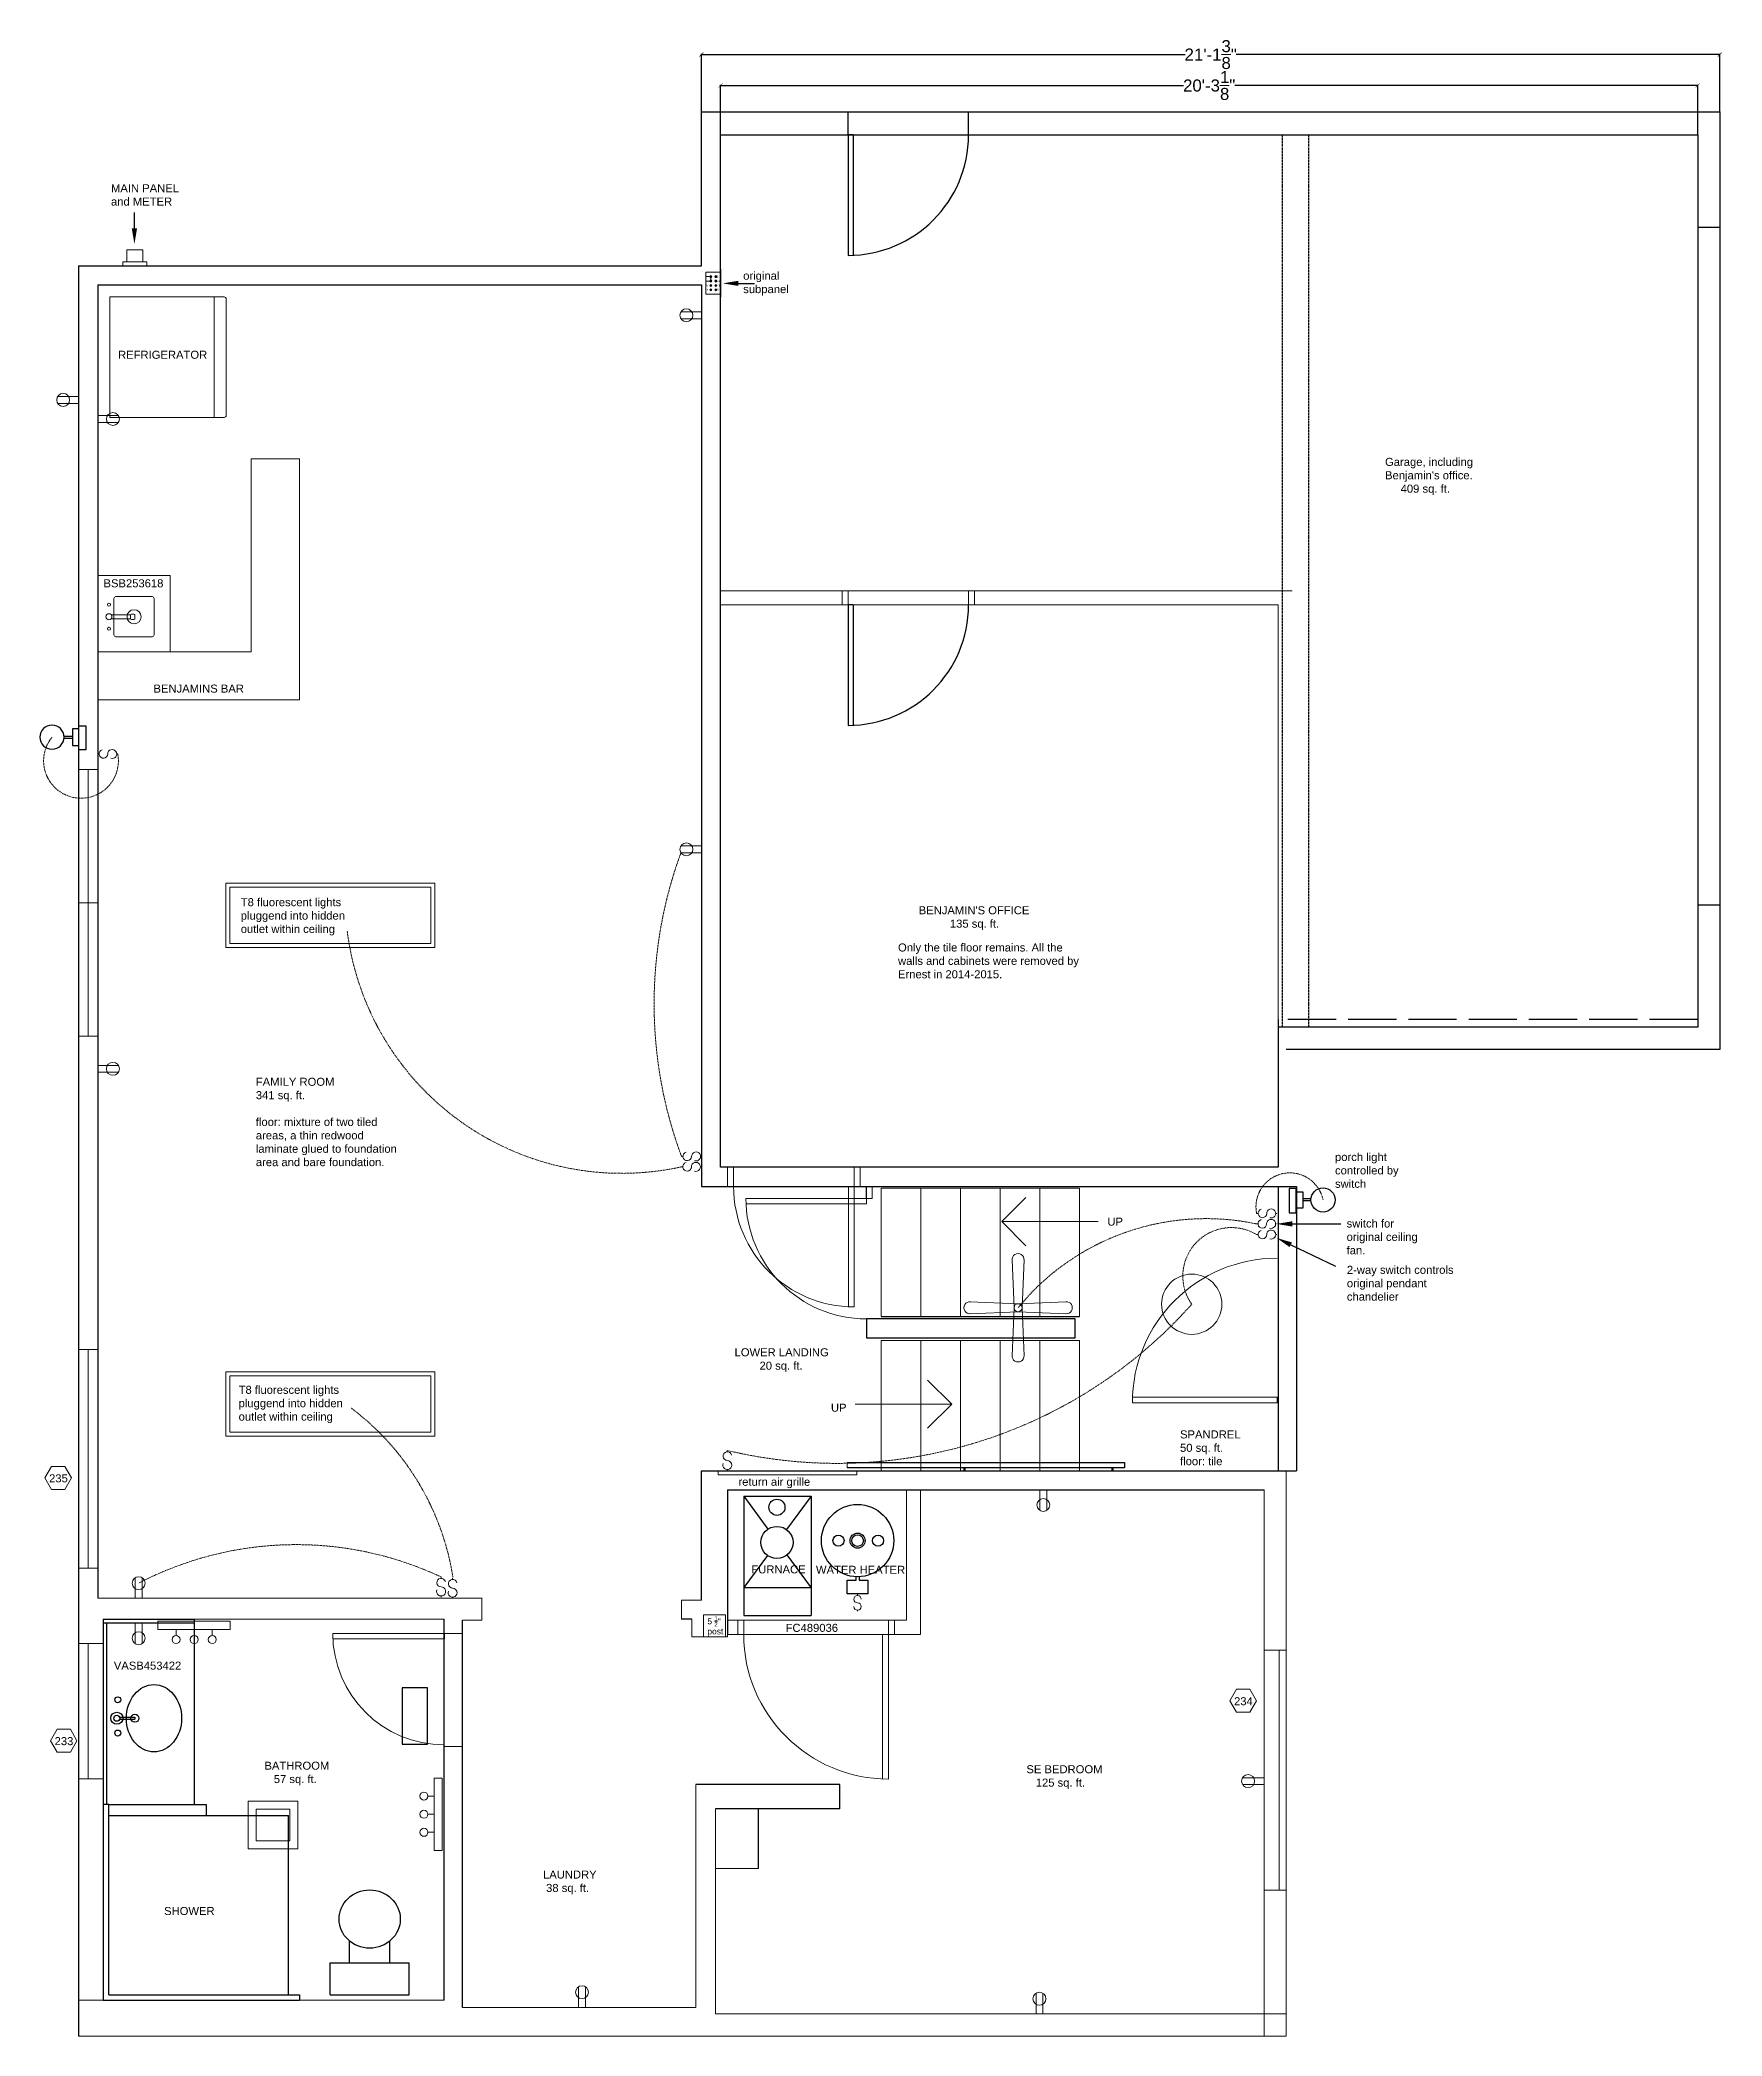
# Model space of a CAD drawing. Header units: inches. Extents: x -437 to -19, y 598 to 1095.
import ezdxf

# ---------------------------------------------------------------- set-up
doc = ezdxf.new("R2010")
doc.units = ezdxf.units.IN
doc.header["$MEASUREMENT"] = 0
doc.linetypes.add('ACAD_ISO02W100', pattern=[15, 12, -3])
doc.linetypes.add('DASHED2', pattern=[0.375, 0.25, -0.125])
doc.layers.get('0').update_dxf_attribs({"color": 1, "lineweight": 9})
for name, color, linetype, lineweight in [('A-101-Floorplan-1st-floor', 7, 'Continuous', 9), ('A101-Text', 7, 'Continuous', 9), ('cabinets-sink-toilet-bar', 3, 'Continuous', 9), ('no-data', 7, 'Continuous', 9)]:
    doc.layers.add(name, color=color, linetype=linetype, lineweight=lineweight)
doc.styles.add('Annotative', font='Arial.ttf')
doc.styles.add('Small', font='Arial.ttf')
doc.styles.get("Standard").update_dxf_attribs({"font": 'Arial.ttf', "height": 3})
doc.dimstyles.get("Standard").update_dxf_attribs({"dimtxt": 0.18, "dimasz": 1, "dimexe": 0.18, "dimexo": 0.0625, "dimgap": 0.09, "dimtad": 0, "dimtoh": 1, "dimdec": 3, "dimzin": 0, "dimdsep": 46, "dimlunit": 4, "dimtxsty": 'Standard', "dimblk": 'ARCHTICK', "dimblk1": 'ARCHTICK', "dimblk2": 'ARCHTICK', "dimcen": 0.09, "dimadec": 1, "dimazin": 0, "dimtfac": 1, "dimtdec": 3, "dimtofl": 0, "dimtmove": 0, "dimatfit": 3, "dimfxl": 1, "dimtolj": 1, "dimtzin": 0, "dimarcsym": 0})

# ---------------------------------------------------------------- blocks, each defined once
blk = doc.blocks.new('lower-landing-to-garage-door')
at = {"layer": 'A-101-Floorplan-1st-floor'}
for p, q in [((30, 0), (28.62, 0)), ((30, 0), (30, -30)), ((28.62, 0), (28.62, -29.97))]:
    blk.add_line(p, q, dxfattribs=at)
blk.add_arc((30, 0), 30, 180, 270, dxfattribs=at)
blk = doc.blocks.new('garage-door-exit-to-trailer')
at = {"layer": 'A-101-Floorplan-1st-floor', "lineweight": 30}
for p, q in [((0, 0), (0, -30)), ((1.25, 0), (0, 0)), ((1.25, 0), (1.25, -29.97))]:
    blk.add_line(p, q, dxfattribs=at)
blk.add_arc((0, 0), 30, 270, 0, dxfattribs=at)
blk = doc.blocks.new('spandrel-door')
at = {"layer": 'A-101-Floorplan-1st-floor'}
for p, q in [((0, 0), (-30, 0)), ((0, -1.38), (0, 0)), ((0, -1.38), (-29.97, -1.38))]:
    blk.add_line(p, q, dxfattribs=at)
blk.add_arc((0, 0), 30, 180, 270, dxfattribs=at)
blk = doc.blocks.new('L1-toilet')
at = {"lineweight": 30}
for p, q in [((-14.81, 8), (-14.81, 13.4)), ((-4.81, 8), (-4.81, 13.4)), ((-19.63, 0), (-19.63, 8)), ((-19.63, 8), (0, 8)), ((0, 0), (0, 8)), ((-19.63, 0), (0, 0))]:
    blk.add_line(p, q, dxfattribs=at)
blk.add_ellipse((-9.81, 18.88), major_axis=(7.62, 0), ratio=0.95082, dxfattribs=at)
blk = doc.blocks.new('L1-south-stairway-5-steps')
at = {"layer": 'A-101-Floorplan-1st-floor', "lineweight": 5}
for p, q in [((-49.375, 0), (0, 0)), ((-49.375, 0), (-49.375, -32.40625)), ((-39.5, 0), (-39.5, -32.40625)), ((-29.625, 0), (-29.625, -32.40625)), ((-19.75, 0), (-19.75, -32.40625)), ((-9.875, 0), (-9.875, -32.40625)), ((0, 0), (0, -32.40625))]:
    blk.add_line(p, q, dxfattribs=at)
blk = doc.blocks.new('L1-south-stairway-handrail')
at = {"layer": 'A-101-Floorplan-1st-floor', "lineweight": -3}
for p, q in [((-57.8, 1.25), (11.23, 1.25)), ((11.23, 0), (-57.8, 0)), ((-28.71, -0.75), (-28.71, 0)), ((-28.46, -0.75), (-28.46, 0)), ((8.09, 0), (8.09, -0.75)), ((8.34, 0), (8.34, -0.75)), ((11.23, 1.25), (11.23, 0))]:
    blk.add_line(p, q, dxfattribs=at)
at = {"layer": 'A-101-Floorplan-1st-floor', "lineweight": 5}
blk.add_line((-57.8, 1.25), (-57.8, 0), dxfattribs=at)
blk = doc.blocks.new('L1-arrow')
at = {"lineweight": 5}
for p, q in [((188.32, -365.98), (182.32, -359.98)), ((182.32, -365.98), (164.32, -365.98)), ((182.32, -365.98), (188.32, -365.98)), ((188.32, -365.98), (182.32, -371.98))]:
    blk.add_line(p, q, dxfattribs=at)
blk = doc.blocks.new('old-furnace-cabinet-door')
at = {"lineweight": 5}
for p, q in [((-1.5, 35.97), (-1.5, 0)), ((0, 36), (0, 0)), ((0, 0), (-36, 0)), ((-1.5, 0), (0, 0))]:
    blk.add_line(p, q, dxfattribs=at)
blk.add_arc((0, 0), 36, 90, 180, dxfattribs=at)
blk = doc.blocks.new('_ArchTick')
at = {"color": 0, "linetype": 'ByBlock', "lineweight": 30, "const_width": 0.15}
blk.add_lwpolyline([(-0.5, -0.5), (0.5, 0.5)], dxfattribs=at)
blk = doc.blocks.new('*D451')
at = {"layer": '', "color": 0, "lineweight": -2, "transparency": 16777216}
for p, q in [((-268.07, 1071.81), (-268.07, 1084.21)), ((-268.07, 1084.03), (-152.83, 1084.03)), ((-24.89, 1084.03), (-140.12, 1084.03)), ((-24.89, 1071.81), (-24.89, 1084.21))]:
    blk.add_line(p, q, dxfattribs=at)
at = {"layer": '', "color": 0, "lineweight": -2, "transparency": 16777216, "rotation": 180}
blk.add_blockref('_ArchTick', (-268.07, 1084.03), dxfattribs=at)
at = {"layer": '', "color": 0, "lineweight": -2, "transparency": 16777216}
blk.add_blockref('_ArchTick', (-24.89, 1084.03), dxfattribs=at)
at = {"layer": '', "color": 0, "lineweight": 5, "transparency": 16777216, "insert": (-146.48, 1084.03), "char_height": 3, "attachment_point": 5}
blk.add_mtext('\\A1;20\'-3{\\H1x;\\S1/8;}"', dxfattribs=at)
blk = doc.blocks.new('*D452')
at = {"layer": '', "color": 0, "lineweight": -2, "transparency": 16777216}
for p, q in [((-272.82, 1077.5), (-272.82, 1091.91)), ((-272.82, 1091.73), (-152.46, 1091.73)), ((-19.39, 1091.73), (-139.74, 1091.73)), ((-19.39, 1077.5), (-19.39, 1091.91))]:
    blk.add_line(p, q, dxfattribs=at)
at = {"layer": '', "color": 0, "lineweight": -2, "transparency": 16777216, "rotation": 180}
blk.add_blockref('_ArchTick', (-272.82, 1091.73), dxfattribs=at)
at = {"layer": '', "color": 0, "lineweight": -2, "transparency": 16777216}
blk.add_blockref('_ArchTick', (-19.39, 1091.73), dxfattribs=at)
at = {"layer": '', "color": 0, "lineweight": 5, "transparency": 16777216, "insert": (-146.1, 1091.73), "char_height": 3, "attachment_point": 5}
blk.add_mtext('\\A1;21\'-1{\\H1x;\\S3/8;}"', dxfattribs=at)
blk = doc.blocks.new('original-sub-panel-55a')
at = {"layer": 'A-101-Floorplan-1st-floor', "lineweight": 5}
for p, q in [((-7.5, -11), (-7.5, 0)), ((-7.5, 0), (0, 0)), ((0, -12.6), (0, 1.6)), ((-5, -2.2), (-7.5, -2.2)), ((-7.5, -4.4), (-5, -4.4)), ((-5.5, -2.2), (-4.5, -2.2)), ((-5.5, -4.4), (-4.5, -4.4)), ((-5.5, -6.6), (-4.5, -6.6)), ((-5.5, -8.8), (-4.5, -8.8)), ((-5, -2.7), (-5, -1.7)), ((-5, -4.4), (-5, -2.2)), ((-5, -4.9), (-5, -3.9)), ((-5, -7.1), (-5, -6.1)), ((-5, -9.3), (-5, -8.3)), ((-3, -2.2), (-2, -2.2)), ((-3, -4.4), (-2, -4.4)), ((-3, -6.6), (-2, -6.6)), ((-3, -8.8), (-2, -8.8)), ((-2.5, -2.7), (-2.5, -1.7)), ((-2.5, -4.9), (-2.5, -3.9)), ((-2.5, -7.1), (-2.5, -6.1)), ((-2.5, -9.3), (-2.5, -8.3)), ((-7.5, -11), (0, -11))]:
    blk.add_line(p, q, dxfattribs=at)
for centre in [(-5, -2.2), (-5, -4.4), (-5, -6.6), (-5, -8.8), (-2.5, -2.2), (-2.5, -4.4), (-2.5, -6.6), (-2.5, -8.8)]:
    blk.add_circle(centre, 0.5, dxfattribs=at)
at = {"layer": 'A-101-Floorplan-1st-floor', "lineweight": 5, "style": 'Small'}
for s, p in [('5', (-7.2, -7)), ('1', (-7.2, -3.8)), ('7', (-7.1, -9.4)), ('2', (-2, -2.7)), ('4a', (-1.8, -4.9)), ('4b', (-1.8, -7.2)), ('6', (-1.8, -9.3))]:
    blk.add_text(s, height=1, dxfattribs=at).set_placement(p)
blk = doc.blocks.new('benjamins-refrigerator-1st-floor')
at = {"lineweight": 5}
for p, q in [((0, 0), (0, 30)), ((0, 30), (28.5, 30)), ((26, 30), (26, 0)), ((29, 29.5), (29, 0.5)), ((28.5, 0), (0, 0))]:
    blk.add_line(p, q, dxfattribs=at)
for centre, start, end in [((28.5, 29.5), 0, 90), ((28.5, 0.5), 270, 0)]:
    blk.add_arc(centre, 0.5, start, end, dxfattribs=at)
blk = doc.blocks.new('wall-duplex-horizontal')
at = {"layer": 'A-101-Floorplan-1st-floor', "lineweight": 5}
for p, q in [((3.8, 0.85), (-1.36, 0.85)), ((3.8, -0.85), (-1.36, -0.85))]:
    blk.add_line(p, q, dxfattribs=at)
at = {"layer": 'A-101-Floorplan-1st-floor'}
blk.add_circle((0, 0), 1.61, dxfattribs=at)
blk = doc.blocks.new('original-furnace-in-mbr')
at = {"layer": 'A-101-Floorplan-1st-floor', "lineweight": -3}
for p, q in [((-8.27, 11.54), (-2.23, 3.32)), ((-8.27, 11.54), (8.54, 11.54)), ((-8.27, 11.54), (-8.27, -18.2)), ((8.54, 11.54), (2.38, 3.22)), ((8.54, 11.54), (8.54, -18.2)), ((-2.38, -3.22), (-8.28, -11.2)), ((2.5, -3.12), (8.54, -11.33)), ((-8.28, -11.2), (8.54, -11.2)), ((-8.27, -18.2), (8.54, -18.2))]:
    blk.add_line(p, q, dxfattribs=at)
for centre, radius in [((0, 8.74), 2), ((0, 0), 4)]:
    blk.add_circle(centre, radius, dxfattribs=at)
blk = doc.blocks.new('original-water-heater-in-mbr')
at = {"layer": 'A-101-Floorplan-1st-floor'}
for p, q in [((0, -13.66), (0, -13.25)), ((0, -17.33), (0, -17.57))]:
    blk.add_line(p, q, dxfattribs=at)
at = {"layer": 'A-101-Floorplan-1st-floor', "lineweight": -3}
blk.add_lwpolyline([(0.37, -9), (0.37, -9.86), (2.56, -9.86), (2.56, -13.25), (-2.56, -13.25), (-2.56, -9.86), (-0.38, -9.86), (-0.38, -9)], dxfattribs=at)
for centre, radius in [((0, 0), 9), ((-4.75, 0), 1.39), ((0, 0), 1.88), ((0, 0), 1.45), ((5.1, 0), 1.39)]:
    blk.add_circle(centre, radius, dxfattribs=at)
at = {"layer": 'A-101-Floorplan-1st-floor'}
for centre, start, end in [((0, -14.57), 0, 180), ((0, -14.59), 180, 270), ((0, -16.42), 180, 90)]:
    blk.add_arc(centre, 0.916, start, end, dxfattribs=at)
blk = doc.blocks.new('downstairs-bathroom-shower')
at = {"layer": 'cabinets-sink-toilet-bar', "lineweight": 30}
for p, q in [((1.37, 48.75), (0, 48.75)), ((0, 48.75), (0, 48.75)), ((0, 48.75), (0, 0)), ((1.37, 1.37), (1.37, 48.75)), ((1.37, 48.75), (25.62, 48.75)), ((1.37, 46), (46.12, 46)), ((25.62, 48.75), (25.62, 46)), ((46.12, 1.37), (46.12, 46)), ((0, 0), (48.88, 0)), ((1.37, 1.37), (48.88, 1.37)), ((48.88, 1.37), (48.88, 0))]:
    blk.add_line(p, q, dxfattribs=at)
blk = doc.blocks.new('original-downstairs-door-37-pt-75')
at = {"layer": 'A-101-Floorplan-1st-floor', "lineweight": 5}
blk.add_line((0, 0), (-27.75, 0), dxfattribs=at)
at = {"layer": 'A-101-Floorplan-1st-floor', "lineweight": 30}
blk.add_line((0, 0), (0, -1.38), dxfattribs=at)
at = {"layer": 'A-101-Floorplan-1st-floor'}
blk.add_line((0, -1.38), (-27.72, -1.38), dxfattribs=at)
at = {"layer": 'A-101-Floorplan-1st-floor', "lineweight": 5}
blk.add_arc((0, 0), 27.75, 180, 270, dxfattribs=at)
blk = doc.blocks.new('basic-horizontal-switch')
for p, q in [((-5, 0), (-4.65, 0)), ((-0.26, 0), (0, 0))]:
    blk.add_line(p, q)
for points in [[(-2.5, 0, -2.004555), (-3.85, 1.06)], [(-1.75, -1.06, 3.139408), (-2.5, 0, 3.139408)]]:
    blk.add_lwpolyline(points, format="xyb")
blk = doc.blocks.new('basic-vertical-switch')
for p, q in [((0, 5), (0, 4.65)), ((0, 0.26), (0, 0))]:
    blk.add_line(p, q)
for points in [[(-1.06, 1.75, 3.139408), (0, 2.5, 3.139408)], [(0, 2.5, -2.004555), (1.06, 3.85)]]:
    blk.add_lwpolyline(points, format="xyb")
blk = doc.blocks.new('original-family-room-t8-light')
at = {"layer": 'A-101-Floorplan-1st-floor', "lineweight": 5}
for points in [[(52, 0), (52, 16), (0, 16), (0, 0)], [(1, 15), (1, 1), (51, 1), (51, 15)]]:
    blk.add_lwpolyline(points, close=True, dxfattribs=at)
blk = doc.blocks.new('outdoor-light')
at = {"layer": 'A-101-Floorplan-1st-floor', "lineweight": 30}
for p, q in [((6, 0), (0, 0)), ((0, 0), (0, -1.75)), ((6, -1.75), (6, 0)), ((0, -1.75), (6, -1.75)), ((1.11, -3.38), (1.11, -1.75)), ((1.11, -1.75), (5.24, -1.75)), ((5.24, -3.38), (1.11, -3.38)), ((2.93, -5.46), (2.93, -3.38)), ((3.43, -5.46), (3.43, -3.38)), ((5.24, -1.75), (5.24, -3.38))]:
    blk.add_line(p, q, dxfattribs=at)
blk.add_circle((3.18, -8.45), 3, dxfattribs=at)
blk = doc.blocks.new('front-door')
for p, q in [((-36, 0), (0, 0)), ((-35.97, 1.38), (0, 1.38))]:
    blk.add_line(p, q)
at = {"lineweight": 30}
blk.add_line((0, 1.38), (0, 0), dxfattribs=at)
blk.add_arc((0, 0), 36, 90, 180)
blk = doc.blocks.new('original-downstairs-wall-light-b')
at = {"lineweight": 5}
for p, q in [((-13.5, -2), (-13.5, -3.54)), ((-9, -2), (-9, -3.54)), ((-4.5, -2), (-4.5, -3.54))]:
    blk.add_line(p, q, dxfattribs=at)
blk.add_lwpolyline([(0, 0), (0, -2), (-18, -2), (-18, 0)], close=True, dxfattribs=at)
for centre in [(-13.5, -4.54), (-9, -4.54), (-4.5, -4.54)]:
    blk.add_circle(centre, 1, dxfattribs=at)
blk = doc.blocks.new('ceiling-fan')
at = {"lineweight": 5}
for p, q in [((-1, 0), (-1.5, 12)), ((1, 0), (1.5, 12)), ((0, 1), (-12, 1.5)), ((-1, 0), (-1.5, -12)), ((0, 1), (12, 1.5)), ((1, 0), (1.5, -12)), ((0, -1), (-12, -1.5)), ((0, -1), (12, -1.5))]:
    blk.add_line(p, q, dxfattribs=at)
blk.add_circle((0, 0), 1, dxfattribs=at)
for centre, start, end in [((0, 12), 355.2281, 184.7719), ((-12, 0), 85.2281, 274.7719), ((12, 0), 265.2281, 94.7719), ((0, -12), 175.2281, 4.7719)]:
    blk.add_arc(centre, 1.5, start, end, dxfattribs=at)

msp = doc.modelspace()

# ---------------------------------------------------------------- linework, layer by layer
at = {"lineweight": 5}
for p, q in [((-421.7193, 607.406), (-427.8493, 607.406)), ((-132.8181, 603.9685), (-127.3181, 603.9685)), ((-132.8181, 603.9685), (-132.8181, 598.4685))]:
    msp.add_line(p, q, dxfattribs=at)
at = {"layer": 'A-101-Floorplan-1st-floor', "lineweight": -3}
for p, q in [((-272.8181, 1039.1248), (-272.8181, 1077.4373)), ((-272.8181, 1077.4373), (-19.386, 1077.4373)), ((-236.3507, 1071.7498), (-236.3507, 1077.4373)), ((-206.3547, 1071.7498), (-206.3547, 1077.4373)), ((-19.386, 1077.4373), (-19.386, 844.0935)), ((-24.886, 1048.7498), (-19.386, 1048.7498)), ((-427.8493, 1039.1248), (-272.8181, 1039.1248)), ((-427.8493, 1039.1248), (-427.8493, 598.4685)), ((-423.0993, 1034.3748), (-423.0993, 707.4685)), ((-423.0993, 1034.3748), (-272.8181, 1034.3748)), ((-272.8181, 1034.3748), (-272.8181, 809.9929)), ((-24.886, 880.0623), (-19.386, 880.0623)), ((-19.386, 844.0935), (-127.3181, 844.0935)), ((-272.8181, 809.9929), (-124.7556, 809.9929)), ((-231.7667, 806.9929), (-231.7667, 809.9929)), ((-129.3181, 809.9929), (-129.3181, 739.2116)), ((-124.7556, 809.9929), (-124.7556, 739.2116)), ((-228.132, 777.6179), (-178.757, 777.6179)), ((-272.8181, 706.9685), (-272.8181, 739.2116)), ((-272.8181, 739.2116), (-124.7556, 739.2116)), ((-266.3181, 734.4616), (-266.3181, 698.3679)), ((-266.3181, 734.4616), (-132.8181, 734.4616)), ((-336.8493, 607.406), (-336.8493, 702.2185)), ((-332.3493, 605.5935), (-332.3493, 701.9685)), ((-275.1931, 702.2185), (-277.8181, 702.2185)), ((-238.3806, 661.0866), (-274.2243, 661.0866)), ((-238.3806, 655.0013), (-238.3806, 661.0866)), ((-238.3806, 655.0013), (-269.3806, 655.0013)), ((-258.6306, 640.156), (-258.6306, 655.0013))]:
    msp.add_line(p, q, dxfattribs=at)
at = {"layer": 'A-101-Floorplan-1st-floor', "linetype": 'DASHED2', "lineweight": -3}
for p, q in [((-128.1931, 849.5935), (-128.1931, 1071.7498)), ((-121.6931, 849.5935), (-121.6931, 1071.7498))]:
    msp.add_line(p, q, dxfattribs=at)
at = {"layer": 'A-101-Floorplan-1st-floor', "lineweight": 5}
for p, q in [((-416.8493, 1039.1248), (-416.8493, 1040.1248)), ((-416.8493, 1040.1248), (-410.8493, 1040.1248)), ((-415.8493, 1040.1248), (-415.8493, 1043.1248)), ((-415.8493, 1043.1248), (-411.8493, 1043.1248)), ((-411.8493, 1043.1248), (-411.8493, 1040.1248)), ((-410.8493, 1040.1248), (-410.8493, 1039.1248)), ((-384.8817, 991.0827), (-384.8817, 943.0827)), ((-384.8817, 991.0827), (-372.8817, 991.0827)), ((-372.8817, 991.0827), (-372.8817, 931.0827)), ((-423.0993, 962.0827), (-405.0993, 962.0827)), ((-405.0993, 962.0827), (-405.0993, 943.0827)), ((-419.0502, 956.2949), (-419.0502, 947.2949)), ((-409.5502, 956.7949), (-418.5502, 956.7949)), ((-409.0502, 947.2949), (-409.0502, 956.2949)), ((-268.0681, 958.2429), (-125.8181, 958.2429)), ((-268.0681, 814.7429), (-268.0681, 954.7429)), ((-268.0681, 954.7429), (-129.3181, 954.7429)), ((-237.8507, 954.7429), (-237.8507, 958.2429)), ((-236.3507, 954.7429), (-236.3507, 958.2429)), ((-206.3547, 954.7429), (-206.3547, 958.2429)), ((-204.8547, 954.7429), (-204.8547, 958.2429)), ((-129.3181, 954.7429), (-129.3181, 814.7429)), ((-419.7411, 952.2949), (-414.9423, 952.2949)), ((-419.7411, 951.2949), (-414.9423, 951.2949)), ((-418.5502, 946.7949), (-409.5502, 946.7949)), ((-423.0993, 943.0827), (-384.8817, 943.0827)), ((-423.0993, 931.0827), (-372.8817, 931.0827)), ((-423.0993, 913.7498), (-427.8493, 913.7498)), ((-425.4743, 913.7498), (-425.4743, 847.3435)), ((-423.0993, 880.531), (-427.8493, 880.531)), ((-423.0993, 847.3435), (-427.8493, 847.3435)), ((-129.3181, 814.7429), (-268.0681, 814.7429)), ((-266.3806, 814.7429), (-266.3806, 809.9929)), ((-264.8806, 814.7429), (-264.8806, 809.9929)), ((-234.849, 809.9929), (-234.849, 814.7429)), ((-233.349, 809.9929), (-233.349, 814.7429)), ((-230.3917, 806.9929), (-230.3917, 809.9929)), ((-231.7667, 806.9929), (-230.3917, 806.9929)), ((-178.757, 809.5554), (-228.132, 809.5554)), ((-228.132, 777.6179), (-228.132, 809.5554)), ((-218.257, 777.6179), (-218.257, 809.5554)), ((-208.382, 777.6179), (-208.382, 809.5554)), ((-198.507, 777.6179), (-198.507, 809.5554)), ((-188.632, 777.6179), (-188.632, 809.5554)), ((-178.757, 777.6179), (-178.757, 809.5554)), ((-423.0993, 769.3748), (-427.8493, 769.3748)), ((-425.4743, 714.906), (-425.4743, 769.3748)), ((-268.6931, 738.2116), (-268.6931, 739.2116)), ((-234.132, 739.2116), (-268.6931, 739.2116)), ((-234.132, 738.2116), (-268.6931, 738.2116)), ((-234.132, 738.2116), (-234.132, 739.2116)), ((-127.3181, 598.4685), (-127.3181, 739.156)), ((-266.3181, 734.4616), (-266.3181, 697.8435)), ((-221.8181, 734.4616), (-221.8181, 701.9616)), ((-218.3181, 734.4616), (-218.3181, 698.4616)), ((-132.8181, 603.9685), (-132.8181, 734.4616)), ((-423.0993, 714.906), (-427.8493, 714.906)), ((-423.0993, 707.4685), (-327.4118, 707.4685)), ((-327.5368, 701.9685), (-327.5368, 707.4685)), ((-272.8181, 706.9685), (-277.8181, 706.9685)), ((-277.8181, 706.9685), (-277.8181, 702.2185)), ((-421.7193, 702.2185), (-336.8493, 702.2185)), ((-421.7193, 702.2185), (-421.7193, 607.406)), ((-336.8493, 702.2185), (-336.8493, 698.7185)), ((-332.3493, 701.9685), (-327.5368, 701.9685)), ((-275.1931, 702.2185), (-275.1931, 697.8435)), ((-272.3181, 703.3435), (-266.8181, 703.3435)), ((-272.3181, 703.3435), (-272.3181, 697.8435)), ((-266.8181, 703.3435), (-266.8181, 697.8435)), ((-266.3181, 701.9616), (-221.8181, 701.9616)), ((-263.8181, 701.9616), (-263.8181, 698.4616)), ((-262.3181, 701.9616), (-262.3181, 698.4616)), ((-226.3181, 701.9616), (-226.3181, 698.4616)), ((-224.8181, 701.9616), (-224.8181, 698.4616)), ((-421.7193, 696.2116), (-427.8493, 696.2116)), ((-425.4743, 696.2116), (-425.4743, 662.4685)), ((-336.8493, 698.7185), (-332.3493, 698.7185)), ((-275.1931, 697.8435), (-266.3181, 697.8435)), ((-132.8181, 694.5241), (-127.3181, 694.5241)), ((-129.0681, 694.5241), (-129.0681, 634.7513)), ((-332.3493, 670.5935), (-336.8493, 670.5935)), ((-421.7193, 662.4685), (-427.8493, 662.4685)), ((-274.2243, 605.5935), (-274.2243, 661.0866)), ((-269.3806, 655.0013), (-269.3806, 603.9685)), ((-269.3806, 640.156), (-258.6306, 640.156)), ((-132.8181, 634.7513), (-127.3181, 634.7513)), ((-421.7193, 607.406), (-336.8493, 607.406)), ((-332.3493, 605.5935), (-274.2243, 605.5935)), ((-269.3806, 603.9685), (-132.8181, 603.9685)), ((-427.8493, 598.4685), (-127.3181, 598.4685))]:
    msp.add_line(p, q, dxfattribs=at)
at = {"layer": 'A-101-Floorplan-1st-floor', "linetype": 'ACAD_ISO02W100', "lineweight": -3}
msp.add_line((-24.886, 851.4998), (-129.3181, 851.4998), dxfattribs=at)
at = {"layer": 'A-101-Floorplan-1st-floor', "lineweight": -3}
msp.add_lwpolyline([(-129.3181, 851.4998), (-129.3181, 814.7429), (-268.0681, 814.7429), (-268.0681, 1071.7498), (-24.886, 1071.7498), (-24.886, 849.5935), (-129.3181, 849.5935)], dxfattribs=at)
at = {"layer": 'A-101-Floorplan-1st-floor', "lineweight": -2}
for points in [[(-413.963, 1048.4362), (-413.963, 1052.4432)], [(-263.6243, 1034.7786), (-259.6487, 1034.7786)], [(-125.8139, 800.639), (-113.6977, 800.639)], [(-126.1688, 795.4476), (-115.0566, 790.0892)]]:
    msp.add_lwpolyline(points, dxfattribs=at)
at = {"layer": 'A-101-Floorplan-1st-floor', "lineweight": 5}
msp.add_lwpolyline([(-414.6923, 952.4167), (-414.0656, 952.4167, -0.41421356), (-413.8156, 952.1667), (-413.8156, 951.3879, -0.41421356), (-414.0656, 951.1379), (-414.6923, 951.1379, -0.41421356), (-414.9423, 951.3879), (-414.9423, 952.1667, -0.41421356)], format="xyb", close=True, dxfattribs=at)
at = {"layer": 'A-101-Floorplan-1st-floor', "lineweight": -3}
msp.add_lwpolyline([(-231.7667, 772.2429), (-179.8696, 772.2429), (-179.8696, 776.9929), (-231.7667, 776.9929)], close=True, dxfattribs=at)
at = {"layer": 'A-101-Floorplan-1st-floor'}
for points in [[(-434.5736, 740.276), (-436.2216, 737.4215), (-434.5736, 734.5671), (-431.2776, 734.5671), (-429.6295, 737.4215), (-431.2776, 740.276)], [(-139.6681, 684.7841), (-141.3161, 681.9297), (-139.6681, 679.0753), (-136.3721, 679.0753), (-134.7241, 681.9297), (-136.3721, 684.7841)], [(-433.1969, 674.8531), (-434.8449, 671.9987), (-433.1969, 669.1442), (-429.9009, 669.1442), (-428.2529, 671.9987), (-429.9009, 674.8531)]]:
    msp.add_lwpolyline(points, close=True, dxfattribs=at)
at = {"layer": 'A-101-Floorplan-1st-floor', "lineweight": 5}
for points in [[(-218.3181, 698.4616), (-218.3181, 734.4616), (-266.3181, 734.4616), (-266.3181, 698.4616)], [(-373.2958, 656.9227), (-373.2958, 645.0477), (-385.6708, 645.0477), (-385.6708, 656.9227)], [(-375.2958, 654.9227), (-375.2958, 647.0477), (-383.6708, 647.0477), (-383.6708, 654.9227)]]:
    msp.add_lwpolyline(points, close=True, dxfattribs=at)
at = {"layer": 'A-101-Floorplan-1st-floor', "lineweight": 30}
msp.add_lwpolyline([(-347.3073, 671.1436), (-341.0591, 671.1436), (-341.0283, 685.1436), (-347.3073, 685.1436)], close=True, dxfattribs=at)
at = {"layer": 'A-101-Floorplan-1st-floor', "lineweight": 5}
for centre, radius in [((-420.3002, 954.7949), 0.375), ((-420.3002, 951.7949), 0.75), ((-420.3002, 948.7949), 0.375), ((-414.0502, 951.7949), 1.75), ((-150.8181, 780.6491), 7.5)]:
    msp.add_circle(centre, radius, dxfattribs=at)
for centre, start, end in [((-418.5502, 956.2949), 90, 180), ((-409.5502, 956.2949), 0, 90), ((-418.5502, 947.2949), 180, 270), ((-409.5502, 947.2949), 270, 0)]:
    msp.add_arc(centre, 0.5, start, end, dxfattribs=at)
at = {"layer": 'A-101-Floorplan-1st-floor', "linetype": 'DASHED2', "lineweight": 5}
for centre, radius, start, end in [((-427.2528, 915.9237), 9.3101, 140.876386, 10.527742), ((-175.3254, 855.4437), 109.2973, 159.885353, 200.346777), ((-292.6453, 882.1171), 68.8878, 187.16934, 282.41647), ((-126.4027, 804.9242), 8.431, 11.458616, 191.528049), ((-147.2539, 741.5279), 60.4307, 78.00414, 140.736078), ((-140.9396, 787.6352), 12.0992, 58.75461, 215.267935), ((-239.0665, 859.1355), 118.1012, 256.61257, 318.350733), ((-399.2545, 702.5373), 65.3545, 8.966206, 53.061771), ((-373.6968, 635.9464), 84.8637, 64.853303, 117.518559)]:
    msp.add_arc(centre, radius, start, end, dxfattribs=at)
at = {"layer": 'A-101-Floorplan-1st-floor', "lineweight": 5}
for points in [[(-413.3164, 1048.4362), (-413.963, 1044.5562), (-414.6097, 1048.4362)], [(-263.6243, 1034.1319), (-267.5043, 1034.7786), (-263.6243, 1035.4253)], [(-125.8139, 799.9923), (-129.6939, 800.639), (-125.8139, 801.2856)], [(-126.4497, 794.8651), (-129.6637, 797.1328), (-125.8879, 796.03)]]:
    msp.add_solid(points, dxfattribs=at)
at = {"layer": 'cabinets-sink-toilet-bar', "lineweight": 30}
for p, q in [((-421.7168, 702.2185), (-399.0918, 702.2185)), ((-421.7168, 702.2185), (-421.7168, 701.3435)), ((-421.7168, 701.3435), (-399.0918, 701.3435)), ((-421.7168, 701.3435), (-421.7168, 656.156)), ((-420.8418, 656.156), (-420.8418, 701.3435)), ((-399.0918, 702.2185), (-399.0918, 656.156)), ((-417.6347, 677.8366), (-413.8594, 677.8366)), ((-417.6347, 677.3366), (-413.8594, 677.3366)), ((-413.8594, 677.8366), (-413.8594, 677.3366))]:
    msp.add_line(p, q, dxfattribs=at)
for centre, radius in [((-418.0918, 682.1804), 0.75), ((-418.3418, 677.5866), 1.5), ((-418.3418, 677.5866), 0.75), ((-413.8418, 677.5866), 1), ((-418.0918, 673.8992), 0.75)]:
    msp.add_circle(centre, radius, dxfattribs=at)
msp.add_ellipse((-409.0918, 677.5866), major_axis=(0, -8.375), ratio=0.82089552, dxfattribs=at)

# ---------------------------------------------------------------- block references
at = {"lineweight": -3}
for p in [(-236.3507, 1071.7498), (-236.3507, 954.7429)]:
    msp.add_blockref('garage-door-exit-to-trailer', p, dxfattribs=at)
at = {"lineweight": 5, "xscale": 0.4950806891988623, "yscale": 0.4950806891988623, "zscale": 0.4950806891988623}
msp.add_blockref('original-sub-panel-55a', (-268.0223, 1037.5374), dxfattribs=at)
at = {"lineweight": 5}
for name, p in [('wall-duplex-horizontal', (-276.5921, 1026.8337)), ('wall-duplex-horizontal', (-431.6922, 1005.7498)), ('wall-duplex-horizontal', (-276.5921, 893.881)), ('original-family-room-t8-light', (-391.2057, 869.4274)), ('L1-south-stairway-5-steps', (-178.757, 771.6179)), ('original-family-room-t8-light', (-391.2057, 747.8193)), ('L1-south-stairway-handrail', (-178.757, 739.9616)), ('original-furnace-in-mbr', (-254.0498, 721.3573)), ('original-water-heater-in-mbr', (-233.9838, 721.8012)), ('original-downstairs-door-37-pt-75', (-336.8493, 698.7185)), ('downstairs-bathroom-shower', (-421.7193, 607.406))]:
    msp.add_blockref(name, p, dxfattribs=at)
at = {"lineweight": 5, "xscale": -1}
for p in [(-419.3172, 1000.9998), (-419.3172, 839.2498)]:
    msp.add_blockref('wall-duplex-horizontal', p, dxfattribs=at)
for name, p, rotation in [('outdoor-light', (-426.0254, 918.6225), 270), ('wall-duplex-horizontal', (-412.9068, 711.2088), 90), ('wall-duplex-horizontal', (-136.7856, 661.9327), 180), ('wall-duplex-horizontal', (-302.5655, 609.3929), 90), ('wall-duplex-horizontal', (-188.7164, 607.7705), 90)]:
    msp.add_blockref(name, p, dxfattribs=dict(at, rotation=rotation))
at = {"lineweight": 5}
for name, p, rotation in [('outdoor-light', (-126.5897, 803.4233), 90), ('wall-duplex-horizontal', (-187.7546, 730.6792), 90.00000000000001), ('wall-duplex-horizontal', (-412.9068, 697.5194), 90.00000000000001)]:
    msp.add_blockref(name, p, dxfattribs=dict(at, rotation=rotation))
at = {"layer": 'A-101-Floorplan-1st-floor', "lineweight": 5}
for name, p in [('benjamins-refrigerator-1st-floor', (-420.1133, 1001.3967)), ('basic-horizontal-switch', (-418.0993, 917.6248)), ('basic-horizontal-switch', (-272.8333, 814.8406)), ('basic-horizontal-switch', (-272.8031, 817.4409)), ('basic-horizontal-switch', (-129.6939, 800.639)), ('basic-horizontal-switch', (-129.6637, 803.2393)), ('basic-horizontal-switch', (-129.6637, 797.9794)), ('ceiling-fan', (-194.0418, 779.7741)), ('front-door', (-129.5913, 756.1079)), ('L1-arrow', (-398.8661, 1121.7454)), ('basic-vertical-switch', (-266.4109, 739.2435)), ('basic-vertical-switch', (-337.635, 707.767)), ('basic-vertical-switch', (-334.767, 707.473)), ('original-downstairs-wall-light-b', (-390.0918, 701.7175))]:
    msp.add_blockref(name, p, dxfattribs=at)
at = {"layer": 'A-101-Floorplan-1st-floor', "lineweight": -3}
for name, p in [('lower-landing-to-garage-door', (-264.849, 809.9929)), ('spandrel-door', (-231.7667, 806.9929))]:
    msp.add_blockref(name, p, dxfattribs=at)
at = {"layer": 'A-101-Floorplan-1st-floor', "lineweight": 5}
for name, p, rotation in [('L1-arrow', (-9.7851, 435.2323), 180), ('original-downstairs-wall-light-b', (-337.3718, 644.6915), 270)]:
    msp.add_blockref(name, p, dxfattribs=dict(at, rotation=rotation))
at = {"layer": 'A-101-Floorplan-1st-floor', "lineweight": 5, "xscale": -1, "rotation": 180}
msp.add_blockref('old-furnace-cabinet-door', (-226.3181, 698.4616), dxfattribs=at)
at = {"layer": 'cabinets-sink-toilet-bar', "lineweight": -3}
msp.add_blockref('L1-toilet', (-345.5993, 608.7116), dxfattribs=at)

# ---------------------------------------------------------------- texts
at = {"layer": 'A-101-Floorplan-1st-floor', "style": 'Annotative'}
for s, p in [('235', (-435.1988, 736.3118)), ('234', (-140.2933, 680.82)), ('233', (-433.8221, 670.889))]:
    msp.add_text(s, height=2, dxfattribs=at).set_placement(p)
at = {"layer": 'A-101-Floorplan-1st-floor', "lineweight": 5, "attachment_point": 1}
for s, width, gutter_width, heights, insert, char_height in [('MAIN PANEL \\Pand METER', 18.869817, 10, [0], (-419.7887, 1059.4612), 2), ('original\\Psubpanel', 11.808458, 10, [0], (-262.4507, 1037.6792), 2), ('T8 fluorescent lights\\Ppluggend into hidden\\Poutlet within ceiling', 28.622825, 10, [0], (-387.4946, 881.7284), 2), ('porch light controlled by switch', 16.397923, 10, [0], (-115.1671, 818.2972), 2), ('switch for original ceiling fan.', 18.052759, 10, [0], (-112.2724, 801.7457), 2), ('2-way switch controls original pendant chandelier', 27.84044, 10, [9.6265], (-112.2097, 790.2088), 2), ('T8 fluorescent lights\\Ppluggend into hidden\\Poutlet within ceiling', 28.622825, 10, [0], (-388.0296, 760.3425), 2), ('return air grille', 18.118994, 10, [0], (-263.6277, 737.4586), 2), ('\\A1;5 {\\H0.7x;\\S1/2;}"\\Ppost', 5.29672, 7.5, [0], (-271.368, 702.9779), 1.5)]:
    msp.add_mtext_dynamic_manual_height_columns(s, width=width, gutter_width=gutter_width, heights=heights, dxfattribs=dict(at, insert=insert, char_height=char_height))
at = {"layer": 'A-101-Floorplan-1st-floor', "lineweight": 5, "char_height": 2, "attachment_point": 1}
for s, insert, width in [("Garage, including Benjamin's office.\\P     409 sq. ft.", (-102.709, 991.3347), 29.919483), ("BENJAMIN'S OFFICE\\P          135 sq. ft.", (-218.7704, 879.714), 29.919483), ('Only the tile floor remains. All the walls and cabinets were removed by Ernest in 2014-2015.', (-223.9158, 870.4565), 45.873741), ('FAMILY ROOM\\P341 sq. ft.\\P\\Pfloor: mixture of two tiled areas, a thin redwood laminate glued to foundation area and bare foundation.', (-383.741, 837.0265), 37.407171), ('LOWER LANDING\\P        20 sq. ft.', (-264.5958, 769.688), 29.919483), ('SPANDREL\\P50 sq. ft.\\Pfloor: tile', (-153.7299, 749.2442), 20.936366), ('BATHROOM\\P   57 sq. ft.', (-381.6049, 666.7828), 20.563546), ('SE BEDROOM\\P   125 sq. ft.', (-191.9682, 665.8923), 22.815707), ('LAUNDRY\\P 38 sq. ft.', (-312.2766, 639.6764), 16.47716)]:
    msp.add_mtext(s, dxfattribs=dict(at, insert=insert, width=width))
at = {"layer": 'A101-Text', "lineweight": 5, "style": 'Annotative'}
for s, p in [('REFRIGERATOR', (-418.034, 1016.0051)), ('BSB253618', (-421.6558, 959.1078)), ('BENJAMINS BAR', (-409.2108, 932.8992)), ('FURNACE', (-260.4118, 713.6481)), ('WATER HEATER', (-244.3472, 713.543)), ('FC489036', (-251.8921, 699.0866)), ('SHOWER', (-406.5726, 628.6049))]:
    msp.add_text(s, height=2, dxfattribs=at).set_placement(p)
at = {"layer": 'A101-Text', "lineweight": 5}
for p in [(-171.814, 800.2053), (-240.6132, 753.8973)]:
    msp.add_text('UP', height=2, dxfattribs=at).set_placement(p)
at = {"layer": 'A101-Text', "lineweight": 5, "insert": (-419.0829, 691.6853), "char_height": 2, "width": 20.252776, "attachment_point": 1, "style": 'Annotative'}
msp.add_mtext('VASB453422', dxfattribs=at)

# ---------------------------------------------------------------- dimensions: what is measured, and where the dimension line sits
at = {"layer": 'no-data', "lineweight": 5}
for base, p1, p2, picture, middle in [((-19.386, 1091.7287), (-272.8181, 1077.4373), (-19.386, 1077.4373), '*D452', (-146.102, 1091.7287)), ((-24.886, 1084.0294), (-268.0681, 1071.7498), (-24.886, 1071.7498), '*D451', (-146.477, 1084.0294))]:
    dim = msp.add_linear_dim(base=base, p1=p1, p2=p2, dimstyle='Standard', dxfattribs=at)
    dim.commit()
    dim.dimension.update_dxf_attribs({"geometry": picture, "text_midpoint": middle})

doc.saveas('drawing.dxf')
